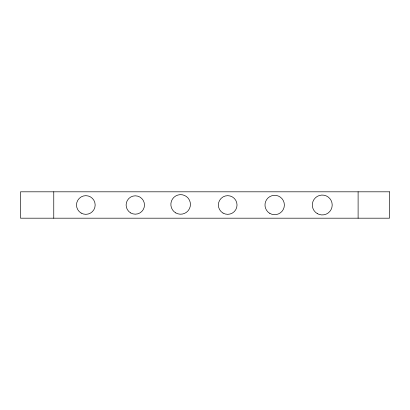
<?xml version="1.0" encoding="UTF-8"?>
<svg xmlns="http://www.w3.org/2000/svg" width="410" height="410" viewBox="0 0 410 410"><rect width="100%" height="100%" fill="white"/><g stroke="black" fill="none" stroke-linecap="round" stroke-linejoin="round"><path stroke-width="0.61" d="M358.109 191.813L358.109 218.187M53.766 191.813L53.766 218.187M389.5 191.813L20.5 191.813L20.5 218.187L389.5 218.187L389.5 191.813M130.703 212.949A9.179 9.179 0 0 0 144.474 205A9.179 9.179 0 0 0 130.703 197.051A9.179 9.179 0 0 0 130.703 212.949M81.17 213.082A9.333 9.333 0 0 0 95.166 205A9.333 9.333 0 0 0 81.17 196.918A9.333 9.333 0 0 0 81.17 213.082M223.035 213.082A9.333 9.333 0 0 0 237.031 205A9.333 9.333 0 0 0 223.035 196.918A9.333 9.333 0 0 0 223.035 213.082M269.831 213.39A9.686 9.686 0 0 0 284.366 205A9.686 9.686 0 0 0 269.831 196.61A9.686 9.686 0 0 0 269.831 213.39M317.289 213.61A9.942 9.942 0 0 0 332.202 205A9.942 9.942 0 0 0 317.289 196.39A9.942 9.942 0 0 0 317.289 213.61M175.752 212.903A9.789 9.789 0 0 0 190.43 204.426A9.789 9.789 0 0 0 175.752 195.949A9.789 9.789 0 0 0 175.752 212.903"/></g></svg>
